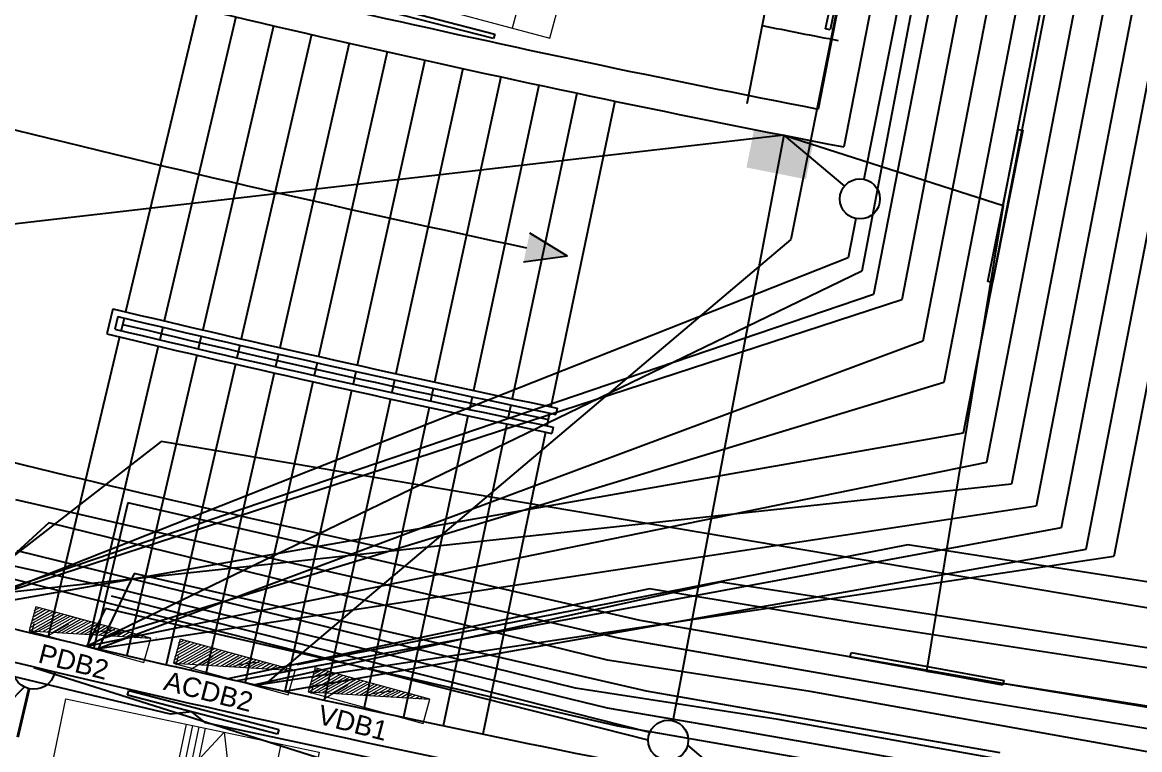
# Model space of a CAD drawing. Header units: inches. Extents: x -221585 to 401252, y -284294 to 332380.
# Drawn here: x 132558 to 133422, y 28372 to 28934 of the extents above; entities that cross this region are included whole.
import ezdxf

# ---------------------------------------------------------------- set-up
doc = ezdxf.new("R2010")
doc.units = ezdxf.units.IN
doc.header["$MEASUREMENT"] = 0
doc.linetypes.add('HIDDEN2', pattern=[0.1875, 0.125, -0.0625])
doc.layers.add('E-LIGHT', color=7, linetype='Continuous')
doc.layers.add('UPS', color=7, linetype='Continuous')
doc.layers.add('FURN', color=56, linetype='Continuous', lineweight=0)
doc.layers.add('text', color=72, linetype='HIDDEN2', lineweight=5)
doc.styles.add('DIM', font='arial.ttf')

# ---------------------------------------------------------------- blocks, each defined once
blk = doc.blocks.new('A$C25933C84')
at = {"color": 8, "linetype": 'Continuous'}
for p, q in [((0, 0.9), (2, 0.9)), ((0, 0), (0, 0.9)), ((0.3, 0.9), (0.3, 0)), ((0.6, 0.7), (0.6, 0.9)), ((2, 0.9), (2, 0)), ((0.65, 0.3), (0.6, 0.7)), ((0.7, 0.45), (0.6, 0.7)), ((0.9, 0.25), (0.7, 0.45)), ((0.75, 0), (0.65, 0.3)), ((0.75, 0), (0.9, 0.25)), ((2, 0), (0, 0))]:
    blk.add_line(p, q, dxfattribs=at)
at = {"color": 8}
for p, q in [((0.9, 0), (0.9, 0.9)), ((0.95, 0), (0.95, 0.9)), ((1, 0), (1, 0.9)), ((1.05, 0), (1.05, 0.9)), ((0.6, 0.8), (2, 0.8)), ((0.6, 0.75), (2, 0.75)), ((0.6, 0.7), (2, 0.7)), ((0.64, 0.6), (2, 0.6)), ((0.66, 0.55), (2, 0.55))]:
    blk.add_line(p, q, dxfattribs=at)
blk = doc.blocks.new('FREGTET')
at = {"layer": 'FURN', "color": 8}
for p, q in [((-154.6596, 109.1905, -2766.5713), (-154.6353, 109.1487, -2766.5713)), ((-154.6596, 109.1905, -2766.5713), (-154.6353, 109.1487, -2766.5713)), ((-154.6174, 109.1216, -2766.5713), (-154.6353, 109.1487, -2766.5713)), ((-154.6174, 109.1216, -2766.5713), (-154.6353, 109.1487, -2766.5713)), ((-154.3004, 109.1051, -2766.5713), (-154.341, 109.0788, -2766.5713)), ((-154.3004, 109.1051, -2766.5713), (-154.341, 109.0788, -2766.5713)), ((-154.9939, 109.0413, -2766.5713), (-155.1326, 108.4576, -2766.5713)), ((-154.1183, 108.8332, -2766.5713), (-154.9939, 109.0413, -2766.5713)), ((-154.6976, 109.0566, -2766.5713), (-154.7316, 108.9788, -2766.5713)), ((-154.6976, 109.0566, -2766.5713), (-154.7315, 108.9789, -2766.5713)), ((-154.3691, 109.0626, -2766.5713), (-154.341, 109.0788, -2766.5713)), ((-154.3691, 109.0626, -2766.5713), (-154.341, 109.0788, -2766.5713)), ((-154.7315, 108.9789, -2766.5713), (-154.793, 108.8384, -2766.5713)), ((-154.3314, 108.8838, -2766.5713), (-154.3268, 108.9684, -2766.5713)), ((-154.3314, 108.8838, -2766.5713), (-154.3268, 108.9684, -2766.5713)), ((-153.784, 108.9824, -2766.5713), (-153.7597, 108.9406, -2766.5713)), ((-153.784, 108.9824, -2766.5713), (-153.7597, 108.9406, -2766.5713)), ((-153.7418, 108.9135, -2766.5713), (-153.7597, 108.9406, -2766.5713)), ((-153.7418, 108.9135, -2766.5713), (-153.7597, 108.9406, -2766.5713)), ((-154.3397, 108.7307, -2766.5713), (-154.3314, 108.8838, -2766.5713)), ((-153.822, 108.8484, -2766.5713), (-153.856, 108.7707, -2766.5713)), ((-153.822, 108.8484, -2766.5713), (-153.8559, 108.7708, -2766.5713)), ((-153.4935, 108.8545, -2766.5713), (-153.4654, 108.8706, -2766.5713)), ((-153.4935, 108.8545, -2766.5713), (-153.4654, 108.8706, -2766.5713)), ((-153.4248, 108.897, -2766.5713), (-153.4654, 108.8706, -2766.5713)), ((-153.4248, 108.897, -2766.5713), (-153.4654, 108.8706, -2766.5713)), ((-153.2427, 108.6251, -2766.5713), (-154.1183, 108.8332, -2766.5713)), ((-153.8559, 108.7708, -2766.5713), (-153.9174, 108.6303, -2766.5713)), ((-153.4558, 108.6757, -2766.5713), (-153.4512, 108.7603, -2766.5713)), ((-153.4558, 108.6757, -2766.5713), (-153.4512, 108.7603, -2766.5713)), ((-152.9084, 108.7743, -2766.5713), (-152.8841, 108.7325, -2766.5713)), ((-152.9084, 108.7743, -2766.5713), (-152.8841, 108.7325, -2766.5713)), ((-153.4641, 108.5226, -2766.5713), (-153.4558, 108.6757, -2766.5713)), ((-152.8662, 108.7054, -2766.5713), (-152.8841, 108.7325, -2766.5713)), ((-152.8662, 108.7054, -2766.5713), (-152.8841, 108.7325, -2766.5713)), ((-152.5492, 108.6889, -2766.5713), (-152.5898, 108.6625, -2766.5713)), ((-152.5492, 108.6889, -2766.5713), (-152.5898, 108.6625, -2766.5713)), ((-152.3671, 108.4169, -2766.5713), (-153.2427, 108.6251, -2766.5713)), ((-152.9464, 108.6403, -2766.5713), (-152.9804, 108.5626, -2766.5713)), ((-152.9464, 108.6403, -2766.5713), (-152.9803, 108.5627, -2766.5713)), ((-152.6179, 108.6464, -2766.5713), (-152.5898, 108.6625, -2766.5713)), ((-152.6179, 108.6464, -2766.5713), (-152.5898, 108.6625, -2766.5713)), ((-152.9803, 108.5627, -2766.5713), (-153.0418, 108.4222, -2766.5713)), ((-152.5802, 108.4676, -2766.5713), (-152.5756, 108.5522, -2766.5713)), ((-152.5802, 108.4676, -2766.5713), (-152.5756, 108.5522, -2766.5713)), ((-152.0328, 108.5662, -2766.5713), (-152.0084, 108.5243, -2766.5713)), ((-152.0328, 108.5662, -2766.5713), (-152.0084, 108.5243, -2766.5713)), ((-151.9906, 108.4973, -2766.5713), (-152.0084, 108.5243, -2766.5713)), ((-151.9906, 108.4973, -2766.5713), (-152.0084, 108.5243, -2766.5713)), ((-155.2714, 107.8738, -2766.5713), (-155.1326, 108.4576, -2766.5713)), ((-152.5885, 108.3145, -2766.5713), (-152.5802, 108.4676, -2766.5713)), ((-151.4915, 108.2088, -2766.5713), (-152.3671, 108.4169, -2766.5713)), ((-152.0708, 108.4322, -2766.5713), (-152.1048, 108.3545, -2766.5713)), ((-152.0708, 108.4322, -2766.5713), (-152.1047, 108.3546, -2766.5713)), ((-151.7423, 108.4383, -2766.5713), (-151.7141, 108.4544, -2766.5713)), ((-151.7423, 108.4383, -2766.5713), (-151.7141, 108.4544, -2766.5713)), ((-151.6736, 108.4808, -2766.5713), (-151.7141, 108.4544, -2766.5713)), ((-151.6736, 108.4808, -2766.5713), (-151.7141, 108.4544, -2766.5713)), ((-152.1047, 108.3546, -2766.5713), (-152.1661, 108.2141, -2766.5713)), ((-151.7046, 108.2595, -2766.5713), (-151.7, 108.3441, -2766.5713)), ((-151.7046, 108.2595, -2766.5713), (-151.7, 108.3441, -2766.5713)), ((-151.7129, 108.1064, -2766.5713), (-151.7046, 108.2595, -2766.5713)), ((-151.6302, 107.6251, -2766.5713), (-151.4915, 108.2088, -2766.5713)), ((-155.009, 107.8115, -2766.5713), (-155.0007, 107.9646, -2766.5713)), ((-154.3958, 107.6657, -2766.5713), (-155.2714, 107.8738, -2766.5713)), ((-155.0136, 107.7269, -2766.5713), (-155.009, 107.8116, -2766.5713)), ((-155.0136, 107.7269, -2766.5713), (-155.009, 107.8115, -2766.5713)), ((-154.5474, 107.8569, -2766.5713), (-154.6089, 107.7164, -2766.5713)), ((-154.1334, 107.6033, -2766.5713), (-154.1251, 107.7565, -2766.5713)), ((-154.9713, 107.6327, -2766.5713), (-154.9994, 107.6165, -2766.5713)), ((-154.9713, 107.6327, -2766.5713), (-154.9994, 107.6165, -2766.5713)), ((-154.6089, 107.7164, -2766.5713), (-154.6428, 107.6387, -2766.5713)), ((-154.6089, 107.7164, -2766.5713), (-154.6428, 107.6387, -2766.5713)), ((-153.5202, 107.4576, -2766.5713), (-154.3958, 107.6657, -2766.5713)), ((-153.6718, 107.6487, -2766.5713), (-153.7333, 107.5082, -2766.5713)), ((-155.04, 107.5902, -2766.5713), (-154.9994, 107.6165, -2766.5713)), ((-155.04, 107.5902, -2766.5713), (-154.9994, 107.6165, -2766.5713)), ((-154.723, 107.5737, -2766.5713), (-154.7051, 107.5466, -2766.5713)), ((-154.723, 107.5737, -2766.5713), (-154.7051, 107.5466, -2766.5713)), ((-154.6808, 107.5048, -2766.5713), (-154.7051, 107.5466, -2766.5713)), ((-154.6808, 107.5048, -2766.5713), (-154.7051, 107.5466, -2766.5713)), ((-154.138, 107.5188, -2766.5713), (-154.1334, 107.6035, -2766.5713)), ((-154.138, 107.5188, -2766.5713), (-154.1334, 107.6033, -2766.5713)), ((-153.2578, 107.3952, -2766.5713), (-153.2495, 107.5483, -2766.5713)), ((-151.6302, 107.6251, -2766.5713), (-151.7689, 107.0413, -2766.5713)), ((-153.7333, 107.5082, -2766.5713), (-153.7672, 107.4306, -2766.5713)), ((-153.7333, 107.5082, -2766.5713), (-153.7672, 107.4306, -2766.5713)), ((-154.1644, 107.382, -2766.5713), (-154.1238, 107.4084, -2766.5713)), ((-154.1644, 107.382, -2766.5713), (-154.1238, 107.4084, -2766.5713)), ((-154.0957, 107.4246, -2766.5713), (-154.1238, 107.4084, -2766.5713)), ((-154.0957, 107.4246, -2766.5713), (-154.1238, 107.4084, -2766.5713)), ((-152.6446, 107.2495, -2766.5713), (-153.5202, 107.4576, -2766.5713)), ((-153.2624, 107.3106, -2766.5713), (-153.2578, 107.3954, -2766.5713)), ((-153.2624, 107.3106, -2766.5713), (-153.2578, 107.3952, -2766.5713)), ((-152.7962, 107.4406, -2766.5713), (-152.8577, 107.3001, -2766.5713)), ((-153.8474, 107.3655, -2766.5713), (-153.8295, 107.3385, -2766.5713)), ((-153.8474, 107.3655, -2766.5713), (-153.8295, 107.3385, -2766.5713)), ((-153.8052, 107.2967, -2766.5713), (-153.8295, 107.3385, -2766.5713)), ((-153.8052, 107.2967, -2766.5713), (-153.8295, 107.3385, -2766.5713)), ((-152.8577, 107.3001, -2766.5713), (-152.8916, 107.2225, -2766.5713)), ((-152.8577, 107.3001, -2766.5713), (-152.8916, 107.2225, -2766.5713)), ((-152.3822, 107.1871, -2766.5713), (-152.3738, 107.3402, -2766.5713)), ((-153.2888, 107.1739, -2766.5713), (-153.2482, 107.2003, -2766.5713)), ((-153.2888, 107.1739, -2766.5713), (-153.2482, 107.2003, -2766.5713)), ((-153.2201, 107.2164, -2766.5713), (-153.2482, 107.2003, -2766.5713)), ((-153.2201, 107.2164, -2766.5713), (-153.2482, 107.2003, -2766.5713)), ((-151.7689, 107.0413, -2766.5713), (-152.6446, 107.2495, -2766.5713)), ((-151.9206, 107.2325, -2766.5713), (-151.9821, 107.092, -2766.5713)), ((-152.9718, 107.1574, -2766.5713), (-152.9539, 107.1304, -2766.5713)), ((-152.9718, 107.1574, -2766.5713), (-152.9539, 107.1304, -2766.5713)), ((-152.9296, 107.0885, -2766.5713), (-152.9539, 107.1304, -2766.5713)), ((-152.9296, 107.0885, -2766.5713), (-152.9539, 107.1304, -2766.5713)), ((-152.3868, 107.1025, -2766.5713), (-152.3822, 107.1872, -2766.5713)), ((-152.3868, 107.1025, -2766.5713), (-152.3822, 107.1871, -2766.5713)), ((-151.9821, 107.092, -2766.5713), (-152.016, 107.0144, -2766.5713)), ((-151.9821, 107.092, -2766.5713), (-152.016, 107.0144, -2766.5713)), ((-152.4132, 106.9658, -2766.5713), (-152.3726, 106.9922, -2766.5713)), ((-152.4132, 106.9658, -2766.5713), (-152.3726, 106.9922, -2766.5713)), ((-152.3445, 107.0083, -2766.5713), (-152.3726, 106.9922, -2766.5713)), ((-152.3445, 107.0083, -2766.5713), (-152.3726, 106.9922, -2766.5713)), ((-152.0962, 106.9493, -2766.5713), (-152.0783, 106.9222, -2766.5713)), ((-152.0962, 106.9493, -2766.5713), (-152.0783, 106.9222, -2766.5713)), ((-152.054, 106.8804, -2766.5713), (-152.0783, 106.9222, -2766.5713)), ((-152.054, 106.8804, -2766.5713), (-152.0783, 106.9222, -2766.5713))]:
    blk.add_line(p, q, dxfattribs=at)
for centre, radius, start, end in [((-154.5248, 108.9592, -2766.5713), 0.2677, 33.0269, 120.23254), ((-154.5248, 108.9592, -2766.5713), 0.2677, 33.0269, 120.23254), ((-154.6152, 109.037, -2766.5713), 0.0847, 91.51477, 166.62972), ((-154.6152, 109.037, -2766.5713), 0.0847, 91.51477, 166.62972), ((-154.5248, 108.9592, -2766.5713), 0.2193, 33.0269, 120.23254), ((-154.5248, 108.9592, -2766.5713), 0.2193, 46.27751, 120.23254), ((-154.5755, 108.7461, -2766.5713), 0.3779, 56.89095, 96.36849), ((-154.5755, 108.7461, -2766.5713), 0.3779, 56.89095, 96.36849), ((-154.4092, 108.988, -2766.5713), 0.0847, 346.62972, 61.74466), ((-154.4092, 108.988, -2766.5713), 0.0847, 346.62972, 61.74466), ((-153.6492, 108.7511, -2766.5713), 0.2677, 33.0269, 120.23254), ((-153.6492, 108.7511, -2766.5713), 0.2677, 33.0269, 120.23254), ((-153.6492, 108.7511, -2766.5713), 0.2193, 33.0269, 120.23254), ((-153.6492, 108.7511, -2766.5713), 0.2193, 46.27751, 120.23254), ((-153.7396, 108.8289, -2766.5713), 0.0847, 91.51477, 166.62972), ((-153.7396, 108.8289, -2766.5713), 0.0847, 91.51477, 166.62972), ((-153.6999, 108.5379, -2766.5713), 0.3779, 56.89095, 96.36849), ((-153.6999, 108.5379, -2766.5713), 0.3779, 56.89095, 96.36849), ((-153.5336, 108.7799, -2766.5713), 0.0847, 346.62972, 61.74466), ((-153.5336, 108.7799, -2766.5713), 0.0847, 346.62972, 61.74466), ((-154.7106, 108.8189, -2766.5713), 0.0847, 166.62972, 224.39877), ((-154.7106, 108.8189, -2766.5713), 0.0847, 166.62972, 224.39877), ((-154.512, 109.0133, -2766.5713), 0.3626, 224.39877, 288.86067), ((-154.512, 109.0133, -2766.5713), 0.3626, 224.39877, 288.86067), ((-152.7736, 108.543, -2766.5713), 0.2677, 33.0269, 120.23254), ((-152.7736, 108.543, -2766.5713), 0.2677, 33.0269, 120.23254), ((-152.7736, 108.543, -2766.5713), 0.2193, 33.0269, 120.23254), ((-152.7736, 108.543, -2766.5713), 0.2193, 46.27751, 120.23254), ((-154.4221, 108.7503, -2766.5713), 0.0847, 288.86067, 346.62972), ((-154.4221, 108.7503, -2766.5713), 0.0847, 288.86067, 346.62972), ((-152.864, 108.6207, -2766.5713), 0.0847, 91.51477, 166.62972), ((-152.864, 108.6207, -2766.5713), 0.0847, 91.51477, 166.62972), ((-152.8243, 108.3298, -2766.5713), 0.3779, 56.89095, 96.36849), ((-152.8243, 108.3298, -2766.5713), 0.3779, 56.89095, 96.36849), ((-153.835, 108.6107, -2766.5713), 0.0847, 166.62972, 224.39877), ((-153.835, 108.6107, -2766.5713), 0.0847, 166.62972, 224.39877), ((-152.658, 108.5718, -2766.5713), 0.0847, 346.62972, 61.74466), ((-152.658, 108.5718, -2766.5713), 0.0847, 346.62972, 61.74466), ((-151.898, 108.3349, -2766.5713), 0.2677, 33.0269, 120.23254), ((-151.898, 108.3349, -2766.5713), 0.2677, 33.0269, 120.23254), ((-153.6364, 108.8052, -2766.5713), 0.3626, 224.39877, 288.86067), ((-153.6364, 108.8052, -2766.5713), 0.3626, 224.39877, 288.86067), ((-153.5465, 108.5422, -2766.5713), 0.0847, 288.86067, 346.62972), ((-153.5465, 108.5422, -2766.5713), 0.0847, 288.86067, 346.62972), ((-151.9884, 108.4126, -2766.5713), 0.0847, 91.51477, 166.62972), ((-151.9884, 108.4126, -2766.5713), 0.0847, 91.51477, 166.62972), ((-151.898, 108.3349, -2766.5713), 0.2193, 33.0269, 120.23254), ((-151.898, 108.3349, -2766.5713), 0.2193, 46.27751, 120.23254), ((-151.9487, 108.1217, -2766.5713), 0.3779, 56.89095, 96.36849), ((-151.9487, 108.1217, -2766.5713), 0.3779, 56.89095, 96.36849), ((-152.9593, 108.4026, -2766.5713), 0.0847, 166.62972, 224.39877), ((-152.9593, 108.4026, -2766.5713), 0.0847, 166.62972, 224.39877), ((-151.7824, 108.3636, -2766.5713), 0.0847, 346.62972, 61.74466), ((-151.7824, 108.3636, -2766.5713), 0.0847, 346.62972, 61.74466), ((-152.7608, 108.5971, -2766.5713), 0.3626, 224.39877, 288.86067), ((-152.7608, 108.5971, -2766.5713), 0.3626, 224.39877, 288.86067), ((-152.6709, 108.3341, -2766.5713), 0.0847, 288.86067, 346.62972), ((-152.6709, 108.3341, -2766.5713), 0.0847, 288.86067, 346.62972), ((-152.0837, 108.1945, -2766.5713), 0.0847, 166.62972, 224.39877), ((-152.0837, 108.1945, -2766.5713), 0.0847, 166.62972, 224.39877), ((-151.8852, 108.3889, -2766.5713), 0.3626, 224.39877, 288.86067), ((-151.8852, 108.3889, -2766.5713), 0.3626, 224.39877, 288.86067), ((-151.7953, 108.1259, -2766.5713), 0.0847, 288.86067, 346.62972), ((-151.7953, 108.1259, -2766.5713), 0.0847, 288.86067, 346.62972), ((-154.9183, 107.945, -2766.5713), 0.0847, 108.86067, 166.62972), ((-154.9183, 107.945, -2766.5713), 0.0847, 108.86067, 166.62972), ((-154.8284, 107.682, -2766.5713), 0.3626, 44.39877, 108.86067), ((-154.8284, 107.682, -2766.5713), 0.3626, 44.39877, 108.86067), ((-154.6298, 107.8764, -2766.5713), 0.0847, 346.62972, 44.39877), ((-154.6298, 107.8764, -2766.5713), 0.0847, 346.62972, 44.39877), ((-154.0427, 107.7369, -2766.5713), 0.0847, 108.86067, 166.62972), ((-154.0427, 107.7369, -2766.5713), 0.0847, 108.86067, 166.62972), ((-153.9528, 107.4739, -2766.5713), 0.3626, 44.39877, 108.86067), ((-153.9528, 107.4739, -2766.5713), 0.3626, 44.39877, 108.86067), ((-154.9312, 107.7073, -2766.5713), 0.0847, 166.62972, 241.74466), ((-154.9312, 107.7073, -2766.5713), 0.0847, 166.62972, 241.74466), ((-153.7542, 107.6683, -2766.5713), 0.0847, 346.62972, 44.39877), ((-153.7542, 107.6683, -2766.5713), 0.0847, 346.62972, 44.39877), ((-154.7649, 107.9492, -2766.5713), 0.3779, 236.89095, 276.36849), ((-154.7649, 107.9492, -2766.5713), 0.3779, 236.89095, 276.36849), ((-154.7252, 107.6583, -2766.5713), 0.0847, 271.51477, 346.62972), ((-154.7252, 107.6583, -2766.5713), 0.0847, 271.51477, 346.62972), ((-154.8156, 107.7361, -2766.5713), 0.2677, 213.0269, 300.23254), ((-154.8156, 107.7361, -2766.5713), 0.2677, 213.0269, 300.23254), ((-154.8156, 107.7361, -2766.5713), 0.2193, 213.0269, 300.23254), ((-154.8156, 107.7361, -2766.5713), 0.2193, 213.0269, 286.98192), ((-153.1671, 107.5288, -2766.5713), 0.0847, 108.86067, 166.62972), ((-153.1671, 107.5288, -2766.5713), 0.0847, 108.86067, 166.62972), ((-153.0772, 107.2658, -2766.5713), 0.3626, 44.39877, 108.86067), ((-153.0772, 107.2658, -2766.5713), 0.3626, 44.39877, 108.86067), ((-154.0556, 107.4992, -2766.5713), 0.0847, 166.62972, 241.74466), ((-154.0556, 107.4992, -2766.5713), 0.0847, 166.62972, 241.74466), ((-152.8786, 107.4602, -2766.5713), 0.0847, 346.62972, 44.39877), ((-152.8786, 107.4602, -2766.5713), 0.0847, 346.62972, 44.39877), ((-153.94, 107.528, -2766.5713), 0.2677, 213.0269, 300.23254), ((-153.94, 107.528, -2766.5713), 0.2677, 213.0269, 300.23254), ((-153.94, 107.528, -2766.5713), 0.2193, 213.0269, 300.23254), ((-153.94, 107.528, -2766.5713), 0.2193, 213.0269, 286.98192), ((-153.8893, 107.7411, -2766.5713), 0.3779, 236.89095, 276.36849), ((-153.8893, 107.7411, -2766.5713), 0.3779, 236.89095, 276.36849), ((-153.8496, 107.4502, -2766.5713), 0.0847, 271.51477, 346.62972), ((-153.8496, 107.4502, -2766.5713), 0.0847, 271.51477, 346.62972), ((-152.2914, 107.3206, -2766.5713), 0.0847, 108.86067, 166.62972), ((-152.2914, 107.3206, -2766.5713), 0.0847, 108.86067, 166.62972), ((-152.2016, 107.0576, -2766.5713), 0.3626, 44.39877, 108.86067), ((-152.2016, 107.0576, -2766.5713), 0.3626, 44.39877, 108.86067), ((-153.18, 107.2911, -2766.5713), 0.0847, 166.62972, 241.74466), ((-153.18, 107.2911, -2766.5713), 0.0847, 166.62972, 241.74466), ((-152.003, 107.2521, -2766.5713), 0.0847, 346.62972, 44.39877), ((-152.003, 107.2521, -2766.5713), 0.0847, 346.62972, 44.39877), ((-153.0644, 107.3198, -2766.5713), 0.2193, 213.0269, 300.23254), ((-153.0644, 107.3198, -2766.5713), 0.2193, 213.0269, 286.98192), ((-153.0137, 107.533, -2766.5713), 0.3779, 236.89095, 276.36849), ((-153.0137, 107.533, -2766.5713), 0.3779, 236.89095, 276.36849), ((-152.974, 107.2421, -2766.5713), 0.0847, 271.51477, 346.62972), ((-152.974, 107.2421, -2766.5713), 0.0847, 271.51477, 346.62972), ((-153.0644, 107.3198, -2766.5713), 0.2677, 213.0269, 300.23254), ((-153.0644, 107.3198, -2766.5713), 0.2677, 213.0269, 300.23254), ((-152.3044, 107.0829, -2766.5713), 0.0847, 166.62972, 241.74466), ((-152.3044, 107.0829, -2766.5713), 0.0847, 166.62972, 241.74466), ((-152.1887, 107.1117, -2766.5713), 0.2677, 213.0269, 300.23254), ((-152.1887, 107.1117, -2766.5713), 0.2677, 213.0269, 300.23254), ((-152.1887, 107.1117, -2766.5713), 0.2193, 213.0269, 300.23254), ((-152.1887, 107.1117, -2766.5713), 0.2193, 213.0269, 286.98192), ((-152.1381, 107.3249, -2766.5713), 0.3779, 236.89095, 276.36849), ((-152.1381, 107.3249, -2766.5713), 0.3779, 236.89095, 276.36849), ((-152.0984, 107.034, -2766.5713), 0.0847, 271.51477, 346.62972), ((-152.0984, 107.034, -2766.5713), 0.0847, 271.51477, 346.62972)]:
    blk.add_arc(centre, radius, start, end, dxfattribs=at)
blk = doc.blocks.new('xfggsdr')
at = {"color": 8, "extrusion": (3.15e-14, 5.7e-15, -1), "xscale": 99.99999999999996, "yscale": 99.99999999999996, "zscale": -100, "rotation": 275.7220156941657}
blk.add_blockref('FREGTET', (-154932.63, -31689.09, -276657.13), dxfattribs=at)
at = {"layer": 'FURN', "color": 8, "extrusion": (-1.83e-14, -1.1e-15, -1), "xscale": -99.99999999999996, "yscale": 99.99999999999996, "zscale": -99.99999999999996, "rotation": 261.1379053757277}
for p in [(-146010.83, -15268.62, 0), (-146050.64, -15523.95, 0)]:
    blk.add_blockref('A$C25933C84', p, dxfattribs=at)
at = {"layer": 'FURN', "color": 8, "extrusion": (1.79e-14, 3.8e-15, -1), "xscale": 99.99999999999994, "yscale": 99.99999999999994, "zscale": -100, "rotation": 83.41111061605987}
for p in [(-145396.02, -15364.36, 0), (-145425.68, -15621.07, 0)]:
    blk.add_blockref('A$C25933C84', p, dxfattribs=at)
blk = doc.blocks.new('light')
at = {"color": 5}
for p, q in [((112625.17, 38871.17), (112742.49, 38895.88)), ((112743.25, 38892.28), (112625.93, 38867.57)), ((112742.49, 38895.88), (112743.25, 38892.28)), ((112625.93, 38867.57), (112625.17, 38871.17))]:
    blk.add_line(p, q, dxfattribs=at)
blk = doc.blocks.new('ups 6A')
at = {"layer": 'E-LIGHT', "color": 4}
for points, const_width in [([(5905666.9, -1658491.3), (5905670.4, -1658287.3)], 11.7), ([(5905691.6, -1658286), (5905784.8, -1658448.2), (5905830.5, -1658400.8)], 6.64)]:
    blk.add_lwpolyline(points, dxfattribs=dict(at, const_width=const_width))
blk.add_arc((5905671.9, -1658199.8), 87.4, 179.0102, 359.0102, dxfattribs=at)

msp = doc.modelspace()

# ---------------------------------------------------------------- hatches: boundary and pattern name
at = {"ltscale": 10}
h = msp.add_hatch(color=2, dxfattribs=at)
h.dxf.hatch_style = 1
h.paths.add_polyline_path([(132945.77, 28748.63), (132979.71, 28753.19), (132950.55, 28771.14)])

# ---------------------------------------------------------------- linework, layer by layer
at = {"color": 144}
for p, q in [((133360.23, 29465.77), (133216.45, 28723.77)), ((133380.76, 29455.7), (133238.13, 28719.57)), ((133428.23, 29352.48), (133285.59, 28616.35)), ((133459.48, 29281.66), (133322.92, 28576.89)), ((133299.43, 29268.09), (133208.82, 28812.82)), ((133497.94, 29248.03), (133361.38, 28543.26)), ((133517.17, 29231.21), (133380.61, 28526.44)), ((133536.4, 29214.39), (133402.06, 28521.11)), ((133214.52, 29077.74, 0.14), (133152.32, 28766.1)), ((133146.98, 28846.8, 0.86), (133061.23, 28394.02)), ((133146.98, 28846.8, 0.86), (133193.9, 28807.56, 0.17)), ((133202.77, 28782.4), (133196.73, 28752.07)), ((133152.32, 28766.1), (132747.71, 28423.99, 0.45)), ((133196.73, 28752.07), (132502.1, 28477.24, 0.65)), ((133216.45, 28723.77), (132496.15, 28478.7, 0.84)), ((133238.13, 28719.57), (132493.26, 28476.38, 0.88)), ((132665.68, 28609.97), (132496.15, 28478.7, 0.84)), ((133285.59, 28616.35), (132497.35, 28477.72, 0.87)), ((133910.52, 28399.88), (132665.68, 28609.97)), ((133322.92, 28576.89), (132483.37, 28486.21)), ((133019.13, 28457.84), (132553.27, 28564.92)), ((132578.85, 28547.04, 0), (132501.68, 28476.53, 0.65)), ((133010.59, 28440.99, 0), (132578.85, 28547.04, 0)), ((133361.38, 28543.26), (132724.41, 28424.93, 0.43)), ((132986.05, 28419.27), (132554.31, 28525.32)), ((133380.61, 28526.44), (132761.18, 28416.71, 0.43)), ((133242.97, 28530.08), (132770.37, 28437.15, 0.43)), ((133905.07, 28427.42), (133242.97, 28530.08)), ((132634.65, 28495.39), (132541.42, 28515.98)), ((133402.06, 28521.11), (132738.08, 28421.19, 0.46)), ((133042.11, 28378.93), (132521.58, 28510.97)), ((133098.27, 28501.32), (132738.08, 28421.86, 0.46)), ((133923.76, 28373.79), (133098.27, 28501.32)), ((133043.28, 28384.82), (132627.14, 28490.38)), ((133010.8, 28403.85), (132634.65, 28495.39)), ((133043.18, 28495.99), (132717.22, 28426.56, 0.84)), ((133203.6, 28469.6), (133043.18, 28495.99)), ((133384.51, 28441.69), (133203.6, 28469.6)), ((133292.6, 28410.19), (133019.13, 28457.84)), ((133167.27, 28416.65, 0), (133010.59, 28440.99, 0)), ((133852.01, 28369.55), (133384.51, 28441.69)), ((133142.72, 28394.93), (132986.05, 28419.27)), ((133839.65, 28296.28, 0), (133167.27, 28416.65, 0)), ((133096.76, 28389.1, 0), (133010.8, 28403.85)), ((133852.85, 28317.31), (133292.6, 28410.19)), ((133815.11, 28274.56), (133142.72, 28394.93)), ((133416.04, 28333.1, 0), (133096.76, 28389.1, 0)), ((133262.7, 28213.86, 0), (133072.68, 28375.22))]:
    msp.add_line(p, q, dxfattribs=at)
at = {"color": 3}
for p, q in [((133397.06, 29423.74), (133254.42, 28687.61)), ((133413.35, 29391.79), (133270.72, 28655.66)), ((133440.25, 29298.48), (133303.69, 28593.71)), ((133478.71, 29264.84), (133342.15, 28560.08)), ((133301.78, 29239.22), (133207.2, 28741.68)), ((133207.2, 28741.68), (132607.86, 28451.37, 0.84)), ((133254.42, 28687.61), (132616.81, 28449.7, 0.84)), ((133270.72, 28655.66), (132620.55, 28457.52, 0.82)), ((133303.69, 28593.71), (132607.86, 28451.37, 0.84)), ((132639.86, 28562.65, 0), (132613.47, 28450.48, 0.84)), ((133342.15, 28560.08), (132616.81, 28449.7, 0.84)), ((133035.96, 28471.6, 0), (132639.86, 28562.65, 0)), ((132644.64, 28507.84, 0.01), (132616.81, 28449.7, 0.84)), ((133040.74, 28416.79, 0.01), (132644.64, 28507.84, 0.01)), ((132622.58, 28480.85), (132607.86, 28451.37, 0.84)), ((133018.69, 28389.8), (132622.58, 28480.85)), ((133248.41, 28434.58, 0), (133035.96, 28471.6, 0)), ((133309.44, 28423.95, 0), (133248.41, 28434.58, 0)), ((133869.68, 28331.07, 0), (133309.44, 28423.95, 0)), ((133253.19, 28379.77, 0.01), (133040.74, 28416.79, 0.01)), ((133231.14, 28352.79), (133018.69, 28389.8)), ((133314.22, 28369.14, 0.01), (133253.19, 28379.77, 0.01))]:
    msp.add_line(p, q, dxfattribs=at)
at = {"color": 4, "ltscale": 10}
for p, q in [((133223.01, 29121.56, -0.01), (133173.67, 28867.05, 0.86)), ((133247.56, 29116.81, -0.01), (133193.45, 28837.77, -0.01))]:
    msp.add_line(p, q, dxfattribs=at)
at = {"color": 8, "ltscale": 10}
msp.add_line((133164.43, 29108.38, -0.01), (133118.43, 28871.14, -0.01), dxfattribs=at)
at = {"color": 6}
for p, q in [((133316.48, 28792.57, 0.42), (133373.23, 29087.15, 0.42)), ((133146.98, 28846.8, 0.86), (132394.98, 28760.06, -0.01)), ((133316.48, 28792.57, 0.42), (133257.38, 28432.36, -0.01)), ((132672.88, 28399.04), (132427.31, 28457.59)), ((133257.38, 28432.36, -0.01), (133547.04, 28386.97, -0.01)), ((132689.3, 28400.87, 0.42), (132672.88, 28399.04)), ((132699.86, 28392.43), (132689.3, 28400.87, 0.42)), ((133043.09, 28319.53), (132699.86, 28392.43))]:
    msp.add_line(p, q, dxfattribs=at)
at = {"color": 2, "ltscale": 8}
for p, q in [((132694.13, 28945.21, 0.42), (132638.12, 28710.3, 0.42)), ((132723.33, 28938.29, 0.42), (132667.92, 28703.23, 0.42)), ((132752.53, 28931.44, 0.42), (132697.74, 28696.24, 0.42)), ((132781.76, 28924.67, 0.42), (132727.58, 28689.33, 0.42)), ((132811.01, 28917.98, 0.42), (132757.44, 28682.5, 0.42)), ((132840.27, 28911.36, 0.42), (132787.31, 28675.74, 0.42)), ((132869.55, 28904.82, 0.42), (132817.2, 28669.06, 0.42)), ((132898.85, 28898.36, 0.42), (132847.12, 28662.46, 0.42)), ((132928.16, 28891.97, 0.42), (132877.05, 28655.94, 0.42)), ((132957.5, 28885.66, 0.42), (132907, 28649.5, 0.42)), ((132986.85, 28879.42, 0.42), (132936.96, 28643.13, 0.42)), ((133016.22, 28873.26, 0.42), (132966.95, 28636.84, 0.42)), ((132636.96, 28705.43, 0.42), (132634.64, 28695.7, 0.42)), ((132666.77, 28698.36, 0.42), (132664.48, 28688.63, 0.42)), ((132633.48, 28690.84, 0.42), (132578.15, 28458.85, 0.43)), ((132696.6, 28691.37, 0.42), (132694.34, 28681.63, 0.42)), ((132663.33, 28683.76, 0.42), (132608.61, 28451.62, 0.43)), ((132726.46, 28684.46, 0.42), (132724.21, 28674.71, 0.42)), ((132693.2, 28676.76, 0.42), (132639.09, 28444.48, 0.43)), ((132756.33, 28677.62, 0.42), (132754.11, 28667.87, 0.42)), ((132786.21, 28670.86, 0.42), (132784.02, 28661.11, 0.42)), ((132723.09, 28669.84, 0.42), (132669.58, 28437.42, 0.43)), ((132753, 28663, 0.42), (132700.09, 28430.44, 0.43)), ((132816.12, 28664.18, 0.42), (132813.95, 28654.42, 0.42)), ((132782.92, 28656.23, 0.42), (132730.63, 28423.53, 0.43)), ((132846.05, 28657.58, 0.42), (132843.9, 28647.81, 0.42)), ((132812.87, 28649.54, 0.42), (132761.18, 28416.71, 0.43)), ((132875.99, 28651.05, 0.42), (132873.87, 28641.28, 0.42)), ((132905.95, 28644.61, 0.42), (132903.86, 28634.83, 0.42)), ((132842.83, 28642.93, 0.42), (132791.74, 28409.96, 0.43)), ((132872.81, 28636.39, 0.42), (132822.33, 28403.3, 0.43)), ((132935.93, 28638.24, 0.42), (132933.86, 28628.45, 0.42)), ((132971.84, 28635.82, 0.42), (132970.82, 28630.92, 0.42)), ((132902.81, 28629.94, 0.42), (132852.94, 28396.71, 0.43)), ((132965.93, 28631.94, 0.42), (132963.89, 28622.15, 0.42)), ((132932.83, 28623.56, 0.42), (132883.56, 28390.2, 0.43)), ((132968.78, 28621.14, 0.42), (132967.76, 28616.24, 0.42)), ((132962.87, 28617.26, 0.42), (132914.21, 28383.78, 0.43))]:
    msp.add_line(p, q, dxfattribs=at)
at = {"color": 5}
for p, q in [((133304.81, 28733.77, 0.42), (133328.14, 28851.38, 0.42)), ((133328.14, 28851.38, 0.42), (133331.75, 28850.66, 0.42)), ((133331.75, 28850.66, 0.42), (133308.42, 28733.05, 0.42)), ((133308.42, 28733.05, 0.42), (133304.81, 28733.77, 0.42)), ((133198.41, 28443.17, -0.01), (133199.07, 28446.78, -0.01)), ((133199.07, 28446.78, -0.01), (133317, 28425.16, -0.01)), ((133316.34, 28421.54, -0.01), (133198.41, 28443.17, -0.01)), ((133317, 28425.16, -0.01), (133316.34, 28421.54, -0.01))]:
    msp.add_line(p, q, dxfattribs=at)
at = {"color": 1}
msp.add_line((133146.98, 28846.8, 0.86), (133316.48, 28792.57, 0.42), dxfattribs=at)
at = {"color": 2, "ltscale": 10}
for p, q in [((132979.71, 28753.19, -0.01), (132950.55, 28771.14, -0.01)), ((132979.71, 28753.19, -0.01), (132945.77, 28748.63, -0.01)), ((132628.36, 28712.63, -0.01), (132623.72, 28693.17, -0.01)), ((132632.06, 28706.6, -0.01), (132629.74, 28696.87, -0.01))]:
    msp.add_line(p, q, dxfattribs=at)
at = {"color": 42}
msp.add_line((133261.23, 28215.52, -0.01), (132567.25, 28434.89, 0.42), dxfattribs=at)
at = {"color": 30, "linetype": 'Continuous', "lineweight": 9, "true_color": 0x00001e}
for points, elevation in [([(132563.43, 28463.54), (132652.3, 28439.2), (132657.55, 28457.89), (132568.69, 28482.24), (132563.43, 28463.54), (132657.55, 28457.89)], 0.84), ([(132563.43, 28463.54), (132652.3, 28439.2), (132657.55, 28457.89), (132568.69, 28482.24), (132563.43, 28463.54), (132657.55, 28457.89)], 0.84), ([(132675.03, 28438.46), (132763.89, 28414.11), (132769.15, 28432.81), (132680.28, 28457.16), (132675.03, 28438.46), (132769.15, 28432.81)], 0.43), ([(132675.03, 28438.46), (132763.89, 28414.11), (132769.15, 28432.81), (132680.28, 28457.16), (132675.03, 28438.46), (132769.15, 28432.81)], 0.43), ([(132779.32, 28416.33), (132868.19, 28391.99), (132873.44, 28410.68), (132784.58, 28435.03), (132779.32, 28416.33), (132873.44, 28410.68)], 0), ([(132779.32, 28416.33), (132868.19, 28391.99), (132873.44, 28410.68), (132784.58, 28435.03), (132779.32, 28416.33), (132873.44, 28410.68)], 0)]:
    msp.add_lwpolyline(points, dxfattribs=dict(at, elevation=elevation))
at = {"color": 1, "linetype": 'Continuous', "lineweight": 9, "true_color": 0x000001}
for points, elevation in [([(132566.19, 28474.12), (132576.78, 28480.44), (132576.78, 28480.44)], 0.84), ([(132566.19, 28474.12), (132576.78, 28480.44), (132576.78, 28480.44)], 0.84), ([(132567.13, 28476.94), (132573.98, 28480.68), (132573.98, 28480.68)], 0.84), ([(132567.13, 28476.94), (132573.98, 28480.68), (132573.98, 28480.68)], 0.84), ([(132567.39, 28479.4), (132571.17, 28481.28), (132571.17, 28481.28)], 0.84), ([(132567.39, 28479.4), (132571.17, 28481.28), (132571.17, 28481.28)], 0.84), ([(132568.34, 28482.23), (132569.04, 28482.25), (132569.04, 28482.25)], 0.84), ([(132568.34, 28482.23), (132569.04, 28482.25), (132569.04, 28482.25)], 0.84), ([(132563.69, 28466), (132584.9, 28477.94), (132584.9, 28477.94)], 0.84), ([(132563.78, 28463.56), (132587.73, 28477), (132587.73, 28477)], 0.84), ([(132563.78, 28463.56), (132587.73, 28477), (132587.73, 28477)], 0.84), ([(132564.64, 28468.82), (132582.09, 28478.54), (132582.09, 28478.54)], 0.84), ([(132564.64, 28468.82), (132582.09, 28478.54), (132582.09, 28478.54)], 0.84), ([(132565.59, 28471.3), (132579.61, 28479.49), (132579.61, 28479.49)], 0.84), ([(132565.59, 28471.3), (132579.61, 28479.49), (132579.61, 28479.49)], 0.84), ([(132567.63, 28463.35), (132590.2, 28476.39), (132590.2, 28476.39)], 0.84), ([(132567.63, 28463.35), (132590.2, 28476.39), (132590.2, 28476.39)], 0.84), ([(132571.12, 28463.47), (132593.02, 28475.44), (132593.02, 28475.44)], 0.84), ([(132571.12, 28463.47), (132593.02, 28475.44), (132593.02, 28475.44)], 0.84), ([(132574.61, 28463.25), (132595.83, 28475.2), (132595.83, 28475.2)], 0.84), ([(132574.61, 28463.25), (132595.83, 28475.2), (132595.83, 28475.2)], 0.84), ([(132578.11, 28463.03), (132597.96, 28474.23), (132597.96, 28474.23)], 0.84), ([(132578.11, 28463.03), (132597.96, 28474.23), (132597.96, 28474.23)], 0.84), ([(132581.97, 28462.47), (132600.77, 28473.63), (132600.77, 28473.63)], 0.84), ([(132581.97, 28462.47), (132600.77, 28473.63), (132600.77, 28473.63)], 0.84), ([(132585.47, 28462.25), (132603.25, 28472.67), (132603.25, 28472.67)], 0.84), ([(132585.47, 28462.25), (132603.25, 28472.67), (132603.25, 28472.67)], 0.84), ([(132588.96, 28462.38), (132606.06, 28472.08), (132606.06, 28472.08)], 0.84), ([(132588.96, 28462.38), (132606.06, 28472.08), (132606.06, 28472.08)], 0.84), ([(132565.57, 28462.22), (132567.41, 28469.27), (132567.41, 28469.27)], 0.84), ([(132592.46, 28462.16), (132608.89, 28471.13), (132608.89, 28471.13)], 0.84), ([(132592.46, 28462.16), (132608.89, 28471.13), (132608.89, 28471.13)], 0.84), ([(132596.31, 28461.95), (132611.36, 28470.52), (132611.36, 28470.52)], 0.84), ([(132596.31, 28461.95), (132611.36, 28470.52), (132611.36, 28470.52)], 0.84), ([(132599.82, 28461.38), (132614.18, 28469.58), (132614.18, 28469.58)], 0.84), ([(132599.82, 28461.38), (132614.18, 28469.58), (132614.18, 28469.58)], 0.84), ([(132603.32, 28461.15), (132616.99, 28469.33), (132616.99, 28469.33)], 0.84), ([(132603.32, 28461.15), (132616.99, 28469.33), (132616.99, 28469.33)], 0.84), ([(132606.81, 28461.28), (132619.46, 28468.38), (132619.46, 28468.38)], 0.84), ([(132606.81, 28461.28), (132619.46, 28468.38), (132619.46, 28468.38)], 0.84), ([(132610.65, 28461.07), (132622.28, 28467.78), (132622.28, 28467.78)], 0.84), ([(132610.65, 28461.07), (132622.28, 28467.78), (132622.28, 28467.78)], 0.84), ([(132613.82, 28460.49), (132624.76, 28466.82), (132624.76, 28466.82)], 0.84), ([(132613.82, 28460.49), (132624.76, 28466.82), (132624.76, 28466.82)], 0.84), ([(132617.32, 28460.27), (132627.24, 28465.87), (132627.24, 28465.87)], 0.84), ([(132617.32, 28460.27), (132627.24, 28465.87), (132627.24, 28465.87)], 0.84), ([(132620.82, 28460.05), (132630.05, 28465.27), (132630.05, 28465.27)], 0.84), ([(132620.82, 28460.05), (132630.05, 28465.27), (132630.05, 28465.27)], 0.84), ([(132624.3, 28460.17), (132632.88, 28464.33), (132632.88, 28464.33)], 0.84), ([(132624.3, 28460.17), (132632.88, 28464.33), (132632.88, 28464.33)], 0.84), ([(132627.8, 28459.95), (132635.33, 28464.07), (132635.33, 28464.07)], 0.84), ([(132627.8, 28459.95), (132635.33, 28464.07), (132635.33, 28464.07)], 0.84), ([(132631.66, 28459.39), (132638.15, 28463.47), (132638.15, 28463.47)], 0.84), ([(132631.66, 28459.39), (132638.15, 28463.47), (132638.15, 28463.47)], 0.84), ([(132635.16, 28459.17), (132640.97, 28462.52), (132640.97, 28462.52)], 0.84), ([(132635.16, 28459.17), (132640.97, 28462.52), (132640.97, 28462.52)], 0.84), ([(132638.66, 28458.95), (132643.45, 28461.57), (132643.45, 28461.57)], 0.84), ([(132638.66, 28458.95), (132643.45, 28461.57), (132643.45, 28461.57)], 0.84), ([(132642.15, 28459.08), (132646.27, 28460.97), (132646.27, 28460.97)], 0.84), ([(132642.15, 28459.08), (132646.27, 28460.97), (132646.27, 28460.97)], 0.84), ([(132646.01, 28458.52), (132649.09, 28460.03), (132649.09, 28460.03)], 0.84), ([(132646.01, 28458.52), (132649.09, 28460.03), (132649.09, 28460.03)], 0.84), ([(132649.51, 28458.3), (132651.21, 28459.41), (132651.21, 28459.41)], 0.84), ([(132649.51, 28458.3), (132651.21, 28459.41), (132651.21, 28459.41)], 0.84), ([(132653.01, 28458.08), (132654.03, 28458.81), (132654.03, 28458.81)], 0.84), ([(132653.01, 28458.08), (132654.03, 28458.81), (132654.03, 28458.81)], 0.84), ([(132656.5, 28457.85), (132656.49, 28458.2), (132656.49, 28458.2)], 0.84), ([(132656.5, 28457.85), (132656.49, 28458.2), (132656.49, 28458.2)], 0.84), ([(132661.92, 28457.94), (132661.91, 28458.28), (132661.91, 28458.28)], 0.25), ([(132661.92, 28457.94), (132661.91, 28458.28), (132661.91, 28458.28)], 0.25), ([(132677.19, 28446.22), (132691.21, 28454.41), (132691.21, 28454.41)], 0.43), ([(132677.19, 28446.22), (132691.21, 28454.41), (132691.21, 28454.41)], 0.43), ([(132677.79, 28449.04), (132688.38, 28455.36), (132688.38, 28455.36)], 0.43), ([(132677.79, 28449.04), (132688.38, 28455.36), (132688.38, 28455.36)], 0.43), ([(132678.73, 28451.86), (132685.58, 28455.6), (132685.58, 28455.6)], 0.43), ([(132678.73, 28451.86), (132685.58, 28455.6), (132685.58, 28455.6)], 0.43), ([(132678.99, 28454.32), (132682.76, 28456.2), (132682.76, 28456.2)], 0.43), ([(132678.99, 28454.32), (132682.76, 28456.2), (132682.76, 28456.2)], 0.43), ([(132679.94, 28457.14), (132680.63, 28457.17), (132680.63, 28457.17)], 0.43), ([(132679.94, 28457.14), (132680.63, 28457.17), (132680.63, 28457.17)], 0.43), ([(132675.29, 28440.91), (132696.5, 28452.86), (132696.5, 28452.86)], 0.43), ([(132675.38, 28438.47), (132699.33, 28451.91), (132699.33, 28451.91)], 0.43), ([(132675.38, 28438.47), (132699.33, 28451.91), (132699.33, 28451.91)], 0.43), ([(132676.23, 28443.74), (132693.69, 28453.45), (132693.69, 28453.45)], 0.43), ([(132676.23, 28443.74), (132693.69, 28453.45), (132693.69, 28453.45)], 0.43), ([(132679.23, 28438.26), (132701.79, 28451.31), (132701.79, 28451.31)], 0.43), ([(132679.23, 28438.26), (132701.79, 28451.31), (132701.79, 28451.31)], 0.43), ([(132682.71, 28438.39), (132704.62, 28450.36), (132704.62, 28450.36)], 0.43), ([(132682.71, 28438.39), (132704.62, 28450.36), (132704.62, 28450.36)], 0.43), ([(132686.21, 28438.17), (132707.42, 28450.11), (132707.42, 28450.11)], 0.43), ([(132686.21, 28438.17), (132707.42, 28450.11), (132707.42, 28450.11)], 0.43), ([(132689.71, 28437.95), (132709.55, 28449.14), (132709.55, 28449.14)], 0.43), ([(132689.71, 28437.95), (132709.55, 28449.14), (132709.55, 28449.14)], 0.43), ([(132693.57, 28437.39), (132712.37, 28448.55), (132712.37, 28448.55)], 0.43), ([(132693.57, 28437.39), (132712.37, 28448.55), (132712.37, 28448.55)], 0.43), ([(132697.07, 28437.17), (132714.85, 28447.59), (132714.85, 28447.59)], 0.43), ([(132697.07, 28437.17), (132714.85, 28447.59), (132714.85, 28447.59)], 0.43), ([(132700.56, 28437.3), (132717.66, 28447), (132717.66, 28447)], 0.43), ([(132700.56, 28437.3), (132717.66, 28447), (132717.66, 28447)], 0.43), ([(132704.06, 28437.07), (132720.49, 28446.05), (132720.49, 28446.05)], 0.43), ([(132704.06, 28437.07), (132720.49, 28446.05), (132720.49, 28446.05)], 0.43), ([(132707.9, 28436.86), (132722.95, 28445.44), (132722.95, 28445.44)], 0.43), ([(132707.9, 28436.86), (132722.95, 28445.44), (132722.95, 28445.44)], 0.43), ([(132677.17, 28437.14), (132679.01, 28444.19), (132679.01, 28444.19)], 0.43), ([(132711.42, 28436.29), (132725.78, 28444.5), (132725.78, 28444.5)], 0.43), ([(132711.42, 28436.29), (132725.78, 28444.5), (132725.78, 28444.5)], 0.43), ([(132714.92, 28436.07), (132728.58, 28444.25), (132728.58, 28444.25)], 0.43), ([(132714.92, 28436.07), (132728.58, 28444.25), (132728.58, 28444.25)], 0.43), ([(132718.4, 28436.2), (132731.06, 28443.29), (132731.06, 28443.29)], 0.43), ([(132718.4, 28436.2), (132731.06, 28443.29), (132731.06, 28443.29)], 0.43), ([(132722.25, 28435.99), (132733.88, 28442.7), (132733.88, 28442.7)], 0.43), ([(132722.25, 28435.99), (132733.88, 28442.7), (132733.88, 28442.7)], 0.43), ([(132725.41, 28435.41), (132736.36, 28441.74), (132736.36, 28441.74)], 0.43), ([(132725.41, 28435.41), (132736.36, 28441.74), (132736.36, 28441.74)], 0.43), ([(132728.91, 28435.19), (132738.83, 28440.78), (132738.83, 28440.78)], 0.43), ([(132728.91, 28435.19), (132738.83, 28440.78), (132738.83, 28440.78)], 0.43), ([(132732.41, 28434.96), (132741.65, 28440.19), (132741.65, 28440.19)], 0.43), ([(132732.41, 28434.96), (132741.65, 28440.19), (132741.65, 28440.19)], 0.43), ([(132735.9, 28435.09), (132744.48, 28439.24), (132744.48, 28439.24)], 0.43), ([(132735.9, 28435.09), (132744.48, 28439.24), (132744.48, 28439.24)], 0.43), ([(132739.4, 28434.87), (132746.93, 28438.98), (132746.93, 28438.98)], 0.43), ([(132739.4, 28434.87), (132746.93, 28438.98), (132746.93, 28438.98)], 0.43), ([(132743.26, 28434.31), (132749.74, 28438.39), (132749.74, 28438.39)], 0.43), ([(132743.26, 28434.31), (132749.74, 28438.39), (132749.74, 28438.39)], 0.43), ([(132746.76, 28434.09), (132752.57, 28437.44), (132752.57, 28437.44)], 0.43), ([(132746.76, 28434.09), (132752.57, 28437.44), (132752.57, 28437.44)], 0.43), ([(132750.26, 28433.87), (132755.05, 28436.49), (132755.05, 28436.49)], 0.43), ([(132750.26, 28433.87), (132755.05, 28436.49), (132755.05, 28436.49)], 0.43), ([(132753.74, 28433.99), (132757.86, 28435.89), (132757.86, 28435.89)], 0.43), ([(132753.74, 28433.99), (132757.86, 28435.89), (132757.86, 28435.89)], 0.43), ([(132757.6, 28433.44), (132760.69, 28434.95), (132760.69, 28434.95)], 0.43), ([(132757.6, 28433.44), (132760.69, 28434.95), (132760.69, 28434.95)], 0.43), ([(132761.1, 28433.21), (132762.81, 28434.32), (132762.81, 28434.32)], 0.43), ([(132761.1, 28433.21), (132762.81, 28434.32), (132762.81, 28434.32)], 0.43), ([(132764.6, 28432.99), (132765.62, 28433.73), (132765.62, 28433.73)], 0.43), ([(132764.6, 28432.99), (132765.62, 28433.73), (132765.62, 28433.73)], 0.43), ([(132768.1, 28432.77), (132768.09, 28433.12), (132768.09, 28433.12)], 0.43), ([(132768.1, 28432.77), (132768.09, 28433.12), (132768.09, 28433.12)], 0.43), ([(132779.58, 28418.79), (132800.79, 28430.73), (132800.79, 28430.73)], 0), ([(132779.67, 28416.34), (132803.62, 28429.78), (132803.62, 28429.78)], 0), ([(132779.67, 28416.34), (132803.62, 28429.78), (132803.62, 28429.78)], 0), ([(132780.53, 28421.61), (132797.98, 28431.32), (132797.98, 28431.32)], 0), ([(132780.53, 28421.61), (132797.98, 28431.32), (132797.98, 28431.32)], 0), ([(132781.48, 28424.09), (132795.5, 28432.28), (132795.5, 28432.28)], 0), ([(132781.48, 28424.09), (132795.5, 28432.28), (132795.5, 28432.28)], 0), ([(132782.08, 28426.91), (132792.67, 28433.23), (132792.67, 28433.23)], 0), ([(132782.08, 28426.91), (132792.67, 28433.23), (132792.67, 28433.23)], 0), ([(132783.02, 28429.73), (132789.87, 28433.47), (132789.87, 28433.47)], 0), ([(132783.02, 28429.73), (132789.87, 28433.47), (132789.87, 28433.47)], 0), ([(132783.28, 28432.19), (132787.06, 28434.07), (132787.06, 28434.07)], 0), ([(132783.28, 28432.19), (132787.06, 28434.07), (132787.06, 28434.07)], 0), ([(132783.52, 28416.14), (132806.09, 28429.18), (132806.09, 28429.18)], 0), ([(132783.52, 28416.14), (132806.09, 28429.18), (132806.09, 28429.18)], 0), ([(132784.23, 28435.01), (132784.93, 28435.04), (132784.93, 28435.04)], 0), ([(132784.23, 28435.01), (132784.93, 28435.04), (132784.93, 28435.04)], 0), ([(132787.01, 28416.26), (132808.91, 28428.23), (132808.91, 28428.23)], 0), ([(132787.01, 28416.26), (132808.91, 28428.23), (132808.91, 28428.23)], 0), ([(132781.47, 28415.01), (132783.3, 28422.06), (132783.3, 28422.06)], 0), ([(132790.51, 28416.04), (132811.72, 28427.98), (132811.72, 28427.98)], 0), ([(132790.51, 28416.04), (132811.72, 28427.98), (132811.72, 28427.98)], 0), ([(132794, 28415.82), (132813.85, 28427.01), (132813.85, 28427.01)], 0), ([(132794, 28415.82), (132813.85, 28427.01), (132813.85, 28427.01)], 0), ([(132797.87, 28415.26), (132816.66, 28426.42), (132816.66, 28426.42)], 0), ([(132797.87, 28415.26), (132816.66, 28426.42), (132816.66, 28426.42)], 0), ([(132801.36, 28415.04), (132819.14, 28425.46), (132819.14, 28425.46)], 0), ([(132801.36, 28415.04), (132819.14, 28425.46), (132819.14, 28425.46)], 0), ([(132804.85, 28415.17), (132821.95, 28424.87), (132821.95, 28424.87)], 0), ([(132804.85, 28415.17), (132821.95, 28424.87), (132821.95, 28424.87)], 0), ([(132808.35, 28414.94), (132824.78, 28423.92), (132824.78, 28423.92)], 0), ([(132808.35, 28414.94), (132824.78, 28423.92), (132824.78, 28423.92)], 0), ([(132812.2, 28414.74), (132827.25, 28423.31), (132827.25, 28423.31)], 0), ([(132812.2, 28414.74), (132827.25, 28423.31), (132827.25, 28423.31)], 0), ([(132815.71, 28414.16), (132830.07, 28422.37), (132830.07, 28422.37)], 0), ([(132815.71, 28414.16), (132830.07, 28422.37), (132830.07, 28422.37)], 0), ([(132819.21, 28413.94), (132832.88, 28422.12), (132832.88, 28422.12)], 0), ([(132819.21, 28413.94), (132832.88, 28422.12), (132832.88, 28422.12)], 0), ([(132822.7, 28414.07), (132835.36, 28421.16), (132835.36, 28421.16)], 0), ([(132822.7, 28414.07), (132835.36, 28421.16), (132835.36, 28421.16)], 0), ([(132826.54, 28413.86), (132838.17, 28420.57), (132838.17, 28420.57)], 0), ([(132826.54, 28413.86), (132838.17, 28420.57), (132838.17, 28420.57)], 0), ([(132829.71, 28413.28), (132840.65, 28419.61), (132840.65, 28419.61)], 0), ([(132829.71, 28413.28), (132840.65, 28419.61), (132840.65, 28419.61)], 0), ([(132833.21, 28413.06), (132843.13, 28418.65), (132843.13, 28418.65)], 0), ([(132833.21, 28413.06), (132843.13, 28418.65), (132843.13, 28418.65)], 0), ([(132836.71, 28412.83), (132845.94, 28418.06), (132845.94, 28418.06)], 0), ([(132836.71, 28412.83), (132845.94, 28418.06), (132845.94, 28418.06)], 0), ([(132840.19, 28412.96), (132848.77, 28417.11), (132848.77, 28417.11)], 0), ([(132840.19, 28412.96), (132848.77, 28417.11), (132848.77, 28417.11)], 0), ([(132843.69, 28412.74), (132851.22, 28416.85), (132851.22, 28416.85)], 0), ([(132843.69, 28412.74), (132851.22, 28416.85), (132851.22, 28416.85)], 0), ([(132847.55, 28412.18), (132854.04, 28416.26), (132854.04, 28416.26)], 0), ([(132847.55, 28412.18), (132854.04, 28416.26), (132854.04, 28416.26)], 0), ([(132851.05, 28411.96), (132856.86, 28415.31), (132856.86, 28415.31)], 0), ([(132851.05, 28411.96), (132856.86, 28415.31), (132856.86, 28415.31)], 0), ([(132854.55, 28411.74), (132859.34, 28414.36), (132859.34, 28414.36)], 0), ([(132854.55, 28411.74), (132859.34, 28414.36), (132859.34, 28414.36)], 0), ([(132858.04, 28411.87), (132862.16, 28413.76), (132862.16, 28413.76)], 0), ([(132858.04, 28411.87), (132862.16, 28413.76), (132862.16, 28413.76)], 0), ([(132861.9, 28411.31), (132864.98, 28412.82), (132864.98, 28412.82)], 0), ([(132861.9, 28411.31), (132864.98, 28412.82), (132864.98, 28412.82)], 0), ([(132865.4, 28411.09), (132867.1, 28412.19), (132867.1, 28412.19)], 0), ([(132865.4, 28411.09), (132867.1, 28412.19), (132867.1, 28412.19)], 0), ([(132868.9, 28410.86), (132869.92, 28411.6), (132869.92, 28411.6)], 0), ([(132868.9, 28410.86), (132869.92, 28411.6), (132869.92, 28411.6)], 0), ([(132872.4, 28410.64), (132872.38, 28410.99), (132872.38, 28410.99)], 0), ([(132872.4, 28410.64), (132872.38, 28410.99), (132872.38, 28410.99)], 0)]:
    msp.add_lwpolyline(points, dxfattribs=dict(at, elevation=elevation))
at = {"color": 8, "linetype": 'Continuous', "lineweight": 9, "true_color": 0x000008}
for points, elevation in [([(132593.96, 28468.84), (132576.87, 28458.8), (132576.87, 28458.8)], 0.84), ([(132593.96, 28468.84), (132576.87, 28458.8), (132576.87, 28458.8)], 0.84), ([(132593.96, 28468.84), (132576.87, 28458.8), (132576.87, 28458.8)], 0.84), ([(132705.56, 28443.76), (132688.47, 28433.71), (132688.47, 28433.71)], 0.43), ([(132705.56, 28443.76), (132688.47, 28433.71), (132688.47, 28433.71)], 0.43), ([(132705.56, 28443.76), (132688.47, 28433.71), (132688.47, 28433.71)], 0.43), ([(132809.85, 28421.63), (132792.76, 28411.58), (132792.76, 28411.58)], 0), ([(132809.85, 28421.63), (132792.76, 28411.58), (132792.76, 28411.58)], 0), ([(132809.85, 28421.63), (132792.76, 28411.58), (132792.76, 28411.58)], 0)]:
    msp.add_lwpolyline(points, dxfattribs=dict(at, elevation=elevation))
at = {"color": 8, "linetype": 'Continuous', "lineweight": 5, "true_color": 0x767676}
for points, elevation in [([(132629.74, 28464.21), (132628.35, 28464.16), (132615.83, 28462.66), (132609.61, 28461.03)], 0.84), ([(132741.34, 28439.13), (132739.94, 28439.08), (132727.43, 28437.58), (132721.2, 28435.95)], 0.43), ([(132845.63, 28417), (132844.24, 28416.95), (132831.72, 28415.45), (132825.5, 28413.82)], 0)]:
    msp.add_lwpolyline(points, dxfattribs=dict(at, elevation=elevation))
at = {"color": 144}
for centre in [(133205.79, 28797.61), (133057.62, 28378.93)]:
    msp.add_circle(centre, 15.51, dxfattribs=at)
at = {"color": 4, "ltscale": 10}
for centre, radius, start, end in [((135370.58, 40170.02, 0.86), 11514.49, 255.37244, 259.000763), ((135368.28, 40159.27, 0.86), 11528.5, 255.369795, 259.126103), ((135368.28, 40159.27, 0.84), 12028.5, 255.364615, 259.1705), ((135370.02, 40167.59, 0.84), 12061.99, 255.365808, 259.171169)]:
    msp.add_arc(centre, radius, start, end, dxfattribs=at)
at = {"color": 8, "ltscale": 10}
msp.add_arc((135368.28, 40159.27, -0.01), 11448.5, 258.726424, 259.026705, dxfattribs=at)
at = {"color": 2, "ltscale": 10}
for radius, start, end in [(11653.5, 255.958471, 258.01393), (11903.5, 255.943489, 257.780364)]:
    msp.add_arc((135368.28, 40159.27, -0.01), radius, start, end, dxfattribs=at)
at = {"color": 2, "ltscale": 8}
for radius, start, end in [(11770, 256.538695, 258.252108), (11775, 256.563046, 258.252097), (11785, 256.563066, 258.252077), (11780, 256.587375, 258.227768), (11790, 256.538778, 258.252066)]:
    msp.add_arc((135368.28, 40159.27, -0.01), radius, start, end, dxfattribs=at)
at = {"color": 3, "ltscale": 10}
msp.add_solid([(133164.15, 28812.78, 0.86), (133118.14, 28821.89, 0.86), (133169.99, 28842.24, 0.86), (133123.97, 28851.35, 0.86)], dxfattribs=at)

# ---------------------------------------------------------------- block references
at = {"color": 4, "rotation": 68.38167589524045}
msp.add_blockref('xfggsdr', (64865.73, -100519.2, -0.01), dxfattribs=at)
for p, rotation in [((123210.89, -89797.68, -0.01), 66.15924460775483), ((14653.28, 44284.53, 0.42), 333.5662686923698), ((14486.34, 43746.63, 0.42), 333.5662686923698)]:
    msp.add_blockref('light', p, dxfattribs=dict(rotation=rotation))
at = {"layer": 'FURN', "extrusion": (-5.5e-15, -1.75e-14, -1), "xscale": -99.99999999999372, "yscale": 100, "zscale": -99.99999999999372, "rotation": 191.8991950582351}
msp.add_blockref('A$C25933C84', (-132787.72, 28369.7, -0.42), dxfattribs=at)
at = {"layer": 'UPS', "color": 3, "xscale": -0.1887460698150345, "yscale": 0.1887460698150344, "zscale": 0.1887460698150344, "rotation": 345.7818977209352}
msp.add_blockref('ups 6A', (1289966.6, 58047.6, 0.42), dxfattribs=at)

# ---------------------------------------------------------------- texts
at = {"layer": 'text', "lineweight": -2, "ltscale": 2, "char_height": 15, "width": 296.3952, "attachment_point": 9, "rotation": 345.44138, "style": 'DIM'}
for s, insert in [('{\\fArial Baltic|b0|i0|c186|p34;\\C3;PDB\\fArial Baltic|b0|i0|c0|p34;2}', (132622.58, 28425.51, 0.86)), ('{\\C3;AC\\fArial Baltic|b0|i0|c186|p34;DB\\fArial Baltic|b0|i0|c0|p34;2}', (132734.18, 28400.43, 0.46)), ('{\\C3;V\\fArial Baltic|b0|i0|c186|p34;DB\\fArial Baltic|b0|i0|c0|p34;1}', (132838.47, 28378.3, 0.03))]:
    msp.add_mtext(s, dxfattribs=dict(at, insert=insert))

doc.saveas('drawing.dxf')
